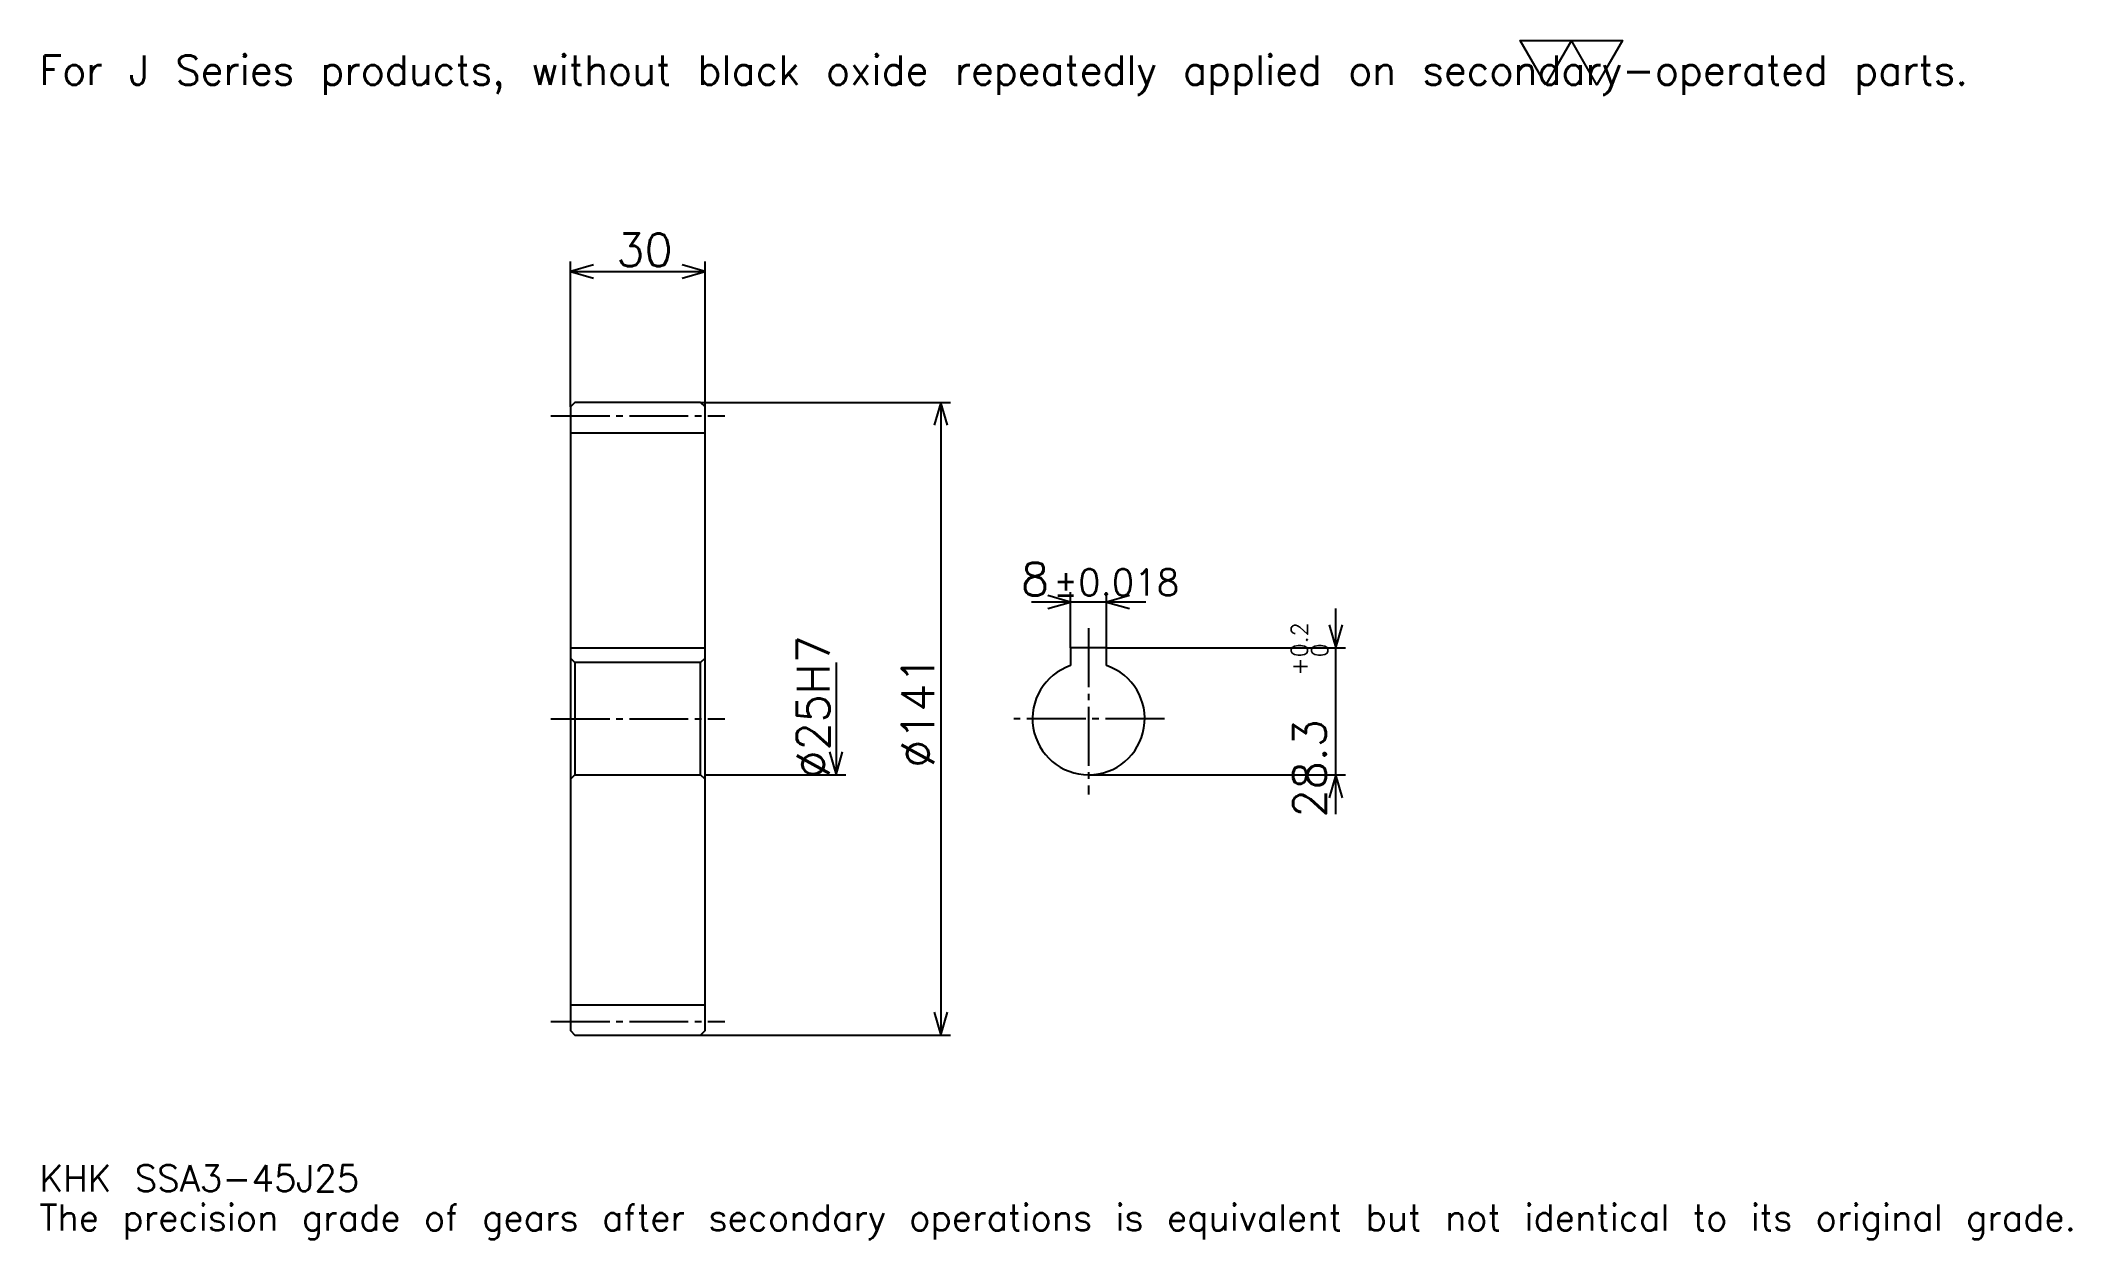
# Model space of a CAD drawing. Extents: x 15 to 467, y 5 to 273.
import ezdxf

# ---------------------------------------------------------------- set-up
doc = ezdxf.new("R2010")
doc.units = 0
doc.linetypes.add('DASHDOT', pattern=[17.510869, 13.133152, -1.459239, 1.459239, -1.459239])
doc.layers.get('0').update_dxf_attribs({"linetype": 'CONTINUOUS'})
doc.layers.add('DASHDOT', color=6, linetype='DASHDOT')
doc.styles.add('KANJI', font='TXT', dxfattribs={"bigfont": 'BIGFONT'})

msp = doc.modelspace()

# ---------------------------------------------------------------- linework, layer by layer
at = {"color": 5}
for p, q in [((132.88858, 191.889954), (132.88858, 223.263596)), ((162.88858, 191.889954), (162.88858, 223.263596)), ((132.88858, 221.074738), (162.88858, 221.074738)), ((132.88858, 190.889954), (132.88858, 191.889954)), ((161.88858, 191.889954), (162.88858, 191.889954)), ((162.88858, 191.889954), (217.610046, 191.889954)), ((162.88858, 190.889954), (162.88858, 191.889954)), ((215.421188, 191.889954), (215.421188, 50.889954)), ((244.35054, 137.189957), (244.35054, 149.593491)), ((252.35054, 137.189957), (252.35054, 149.593491)), ((261.105957, 147.404633), (235.595108, 147.404633)), ((303.423889, 100.134521), (303.423889, 145.945389)), ((252.35054, 137.189957), (305.612762, 137.189957)), ((192.073364, 133.889954), (192.073364, 108.889954)), ((162.88858, 108.889954), (194.262222, 108.889954)), ((248.35054, 108.889954), (305.612762, 108.889954)), ((161.88858, 50.889954), (162.88858, 50.889954)), ((162.88858, 50.889954), (217.610046, 50.889954))]:
    msp.add_line(p, q, dxfattribs=at)
at = {"color": 4}
for p, q in [((132.88858, 185.139954), (162.88858, 185.139954)), ((132.88858, 137.189957), (162.88858, 137.189957)), ((162.88858, 134.889954), (161.88858, 133.889954)), ((132.88858, 107.889954), (133.88858, 108.889954)), ((162.88858, 107.889954), (161.88858, 108.889954)), ((132.88858, 57.639954), (162.88858, 57.639954))]:
    msp.add_line(p, q, dxfattribs=at)
at = {"color": 7}
msp.add_lwpolyline([(350.217377, 262.663055), (344.526337, 272.527527), (367.290466, 272.527527), (361.599426, 262.663055), (355.908417, 272.527527), (350.217377, 262.663055)], dxfattribs=at)
at = {"color": 5}
for points in [[(137.995911, 222.533966), (132.88858, 221.074738), (137.995911, 219.615509)], [(157.78125, 219.615509), (162.88858, 221.074738), (157.78125, 222.533966)], [(216.880432, 186.782623), (215.421188, 191.889954), (213.961945, 186.782623)], [(239.243195, 145.945389), (244.35054, 147.404633), (239.243195, 148.863861)], [(257.457886, 148.863861), (252.35054, 147.404633), (257.457886, 145.945389)], [(301.964661, 142.297287), (303.423889, 137.189957), (304.883148, 142.297287)], [(190.61412, 113.997292), (192.073364, 108.889954), (193.532608, 113.997292)], [(304.883148, 103.782616), (303.423889, 108.889954), (301.964661, 103.782616)], [(213.961945, 55.997292), (215.421188, 50.889954), (216.880432, 55.997292)]]:
    msp.add_lwpolyline(points, dxfattribs=at)
at = {"color": 4}
for points in [[(132.88858, 107.889954), (132.88858, 51.889954), (133.88858, 50.889954), (161.88858, 50.889954), (162.88858, 51.889954), (162.88858, 190.889954), (161.88858, 191.889954), (133.88858, 191.889954), (132.88858, 190.889954), (132.88858, 107.889954)], [(252.35054, 133.232666), (252.35054, 137.189957), (244.35054, 137.189957), (244.35054, 133.232666)], [(132.88858, 134.889954), (133.88858, 133.889954), (133.88858, 108.889954), (161.88858, 108.889954), (161.88858, 133.889954), (133.88858, 133.889954)]]:
    msp.add_lwpolyline(points, dxfattribs=at)
msp.add_arc((248.35054, 121.389954), 12.5, 108.66292518, 71.33707482, dxfattribs=at)
at = {"layer": 'DASHDOT', "color": 7}
for p, q in [((128.510864, 188.889954), (167.266296, 188.889954)), ((248.35054, 141.567673), (248.35054, 104.512238)), ((128.510864, 121.389954), (167.266296, 121.389954)), ((265.228271, 121.389954), (231.472809, 121.389954)), ((128.510864, 53.889954), (167.266296, 53.889954))]:
    msp.add_line(p, q, dxfattribs=at)

# ---------------------------------------------------------------- texts
at = {"color": 7, "style": 'KANJI'}
for s, height, p in [('For J Series products, without black oxide repeatedly applied on secondary-operated parts.', 6.566576, (14.592391, 262.663055)), ('30', 7.296196, (143.146057, 222.242126)), ('8', 7.296196, (233.289749, 148.863861)), ('%%p0.018', 5.836957, (240.512085, 148.863861)), ('KHK SSA3-45J25', 5.836957, (14.592391, 16.05163)), ('The precision grade of gears after secondary operations is equivalent but not identical to its original grade.', 5.836957, (14.592391, 7.296196))]:
    msp.add_text(s, height=height, dxfattribs=at).set_placement(p)
for s, height, p in [('0.2', 3.648098, (297.14917, 135.072571)), ('%%c25H7', 7.296196, (190.61412, 108.074394)), ('0', 3.648098, (301.672821, 135.072571)), ('%%c141', 7.296196, (213.961945, 110.445663)), ('+', 3.648098, (297.14917, 130.98671)), ('28.3', 7.296196, (301.235046, 99.405884))]:
    msp.add_text(s, height=height, rotation=90, dxfattribs=at).set_placement(p)

doc.saveas('drawing.dxf')
